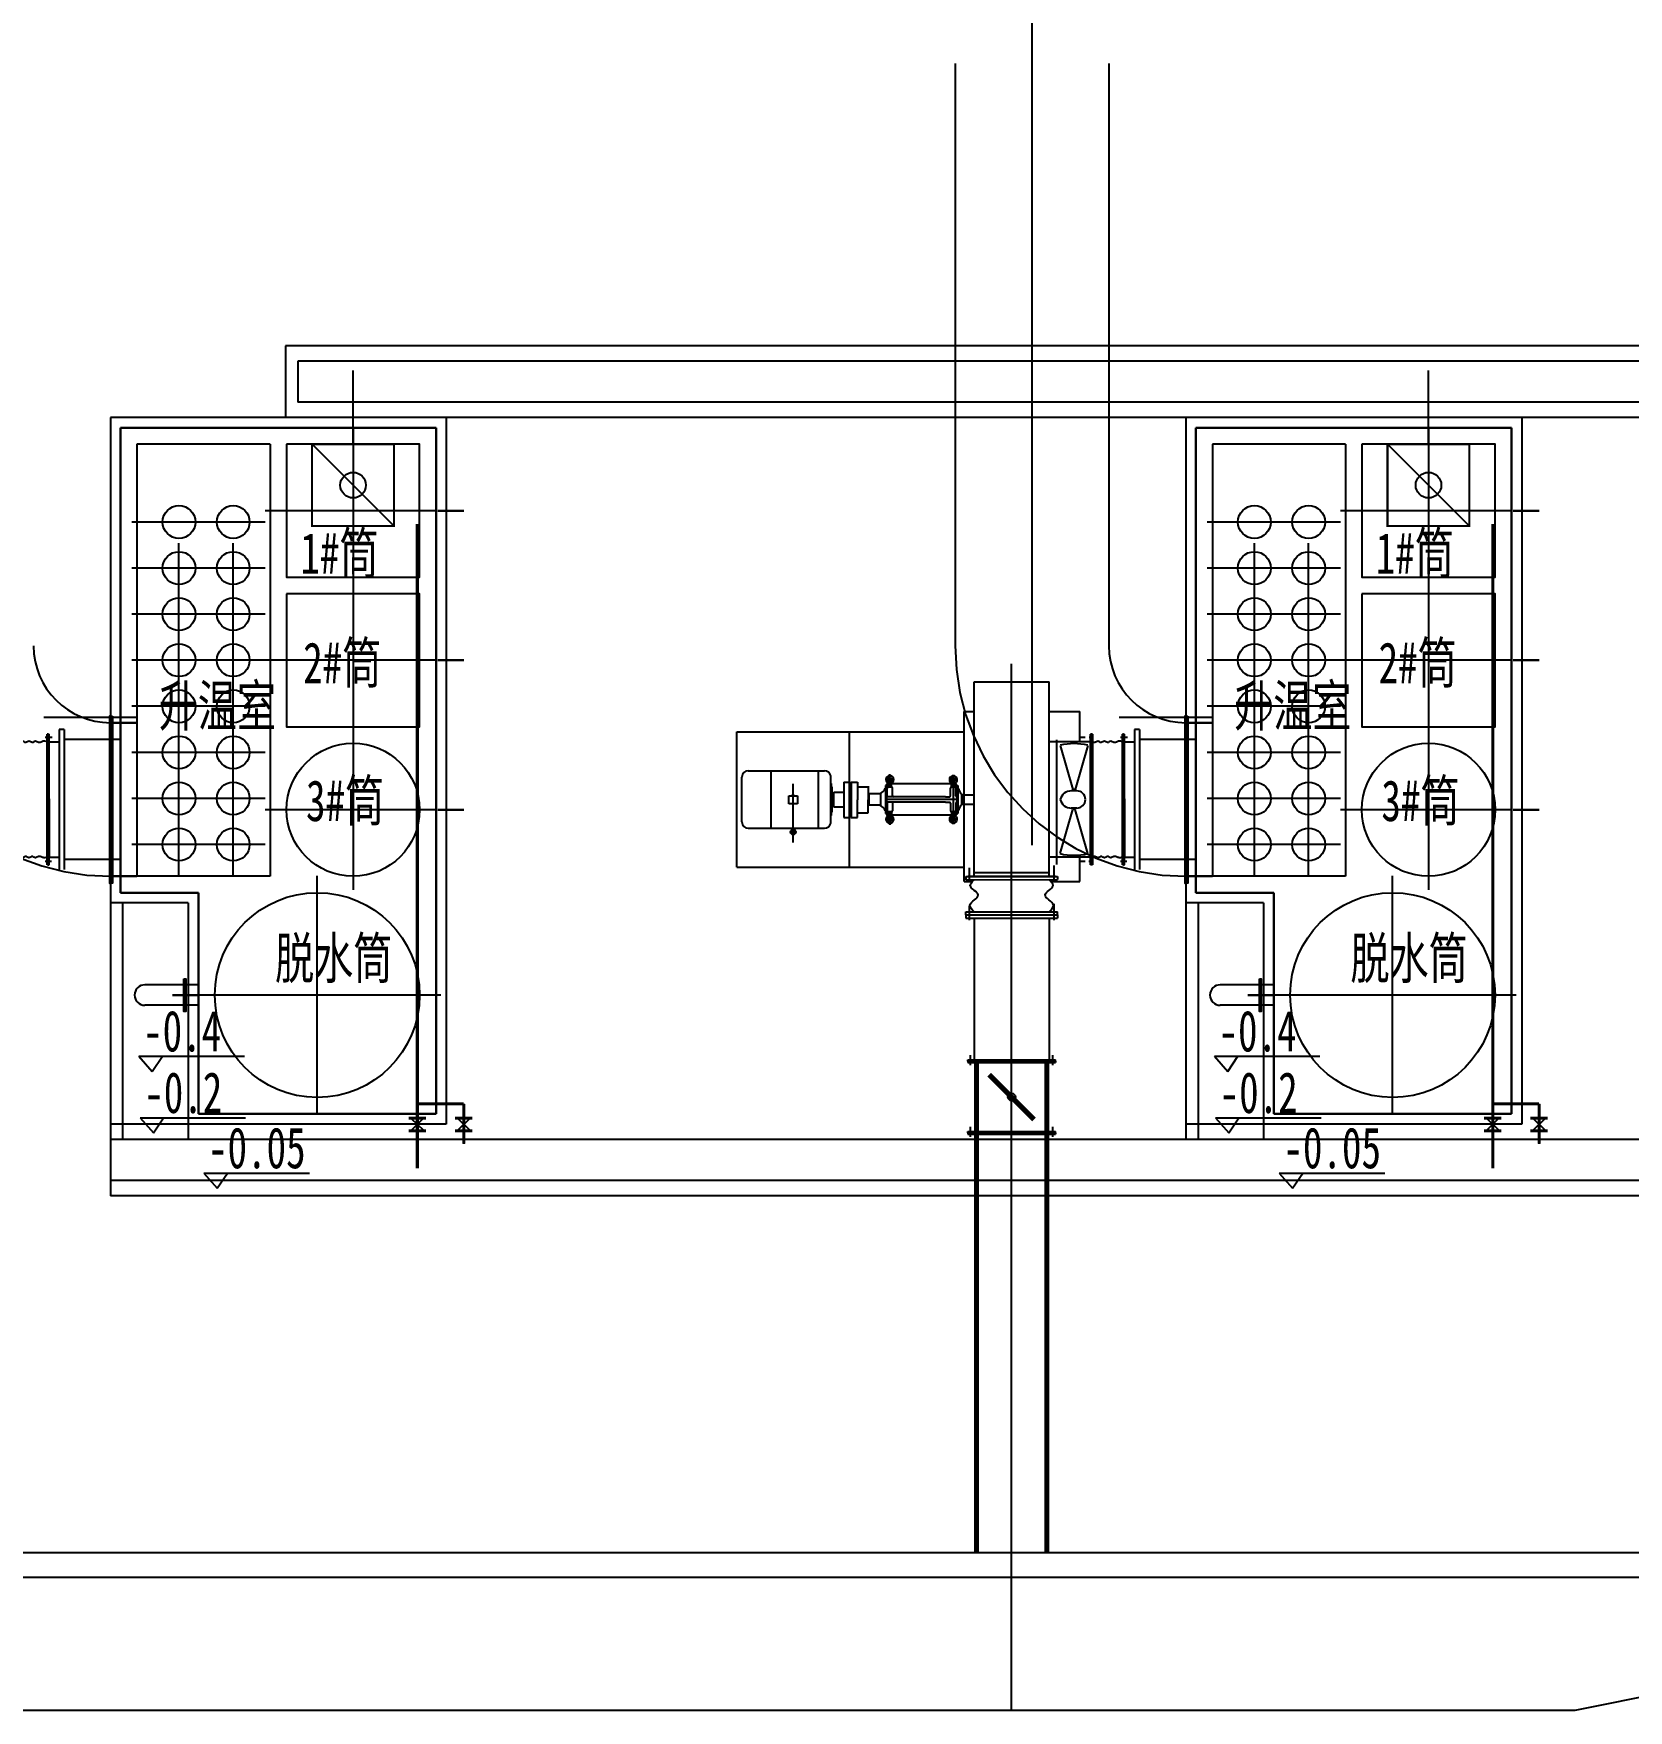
# Model space of a CAD drawing. Extents: x -170 to 1091, y -90 to 504.
# Drawn here: x 231.75 to 247.32, y 49.52 to 65.9 of the extents above; entities that cross this region are included whole.
import ezdxf

# ---------------------------------------------------------------- set-up
doc = ezdxf.new("R2010")
doc.units = 0
doc.header["$LTSCALE"] = 1000
for name, pattern in [('CENTER', [50.8, 31.75, -6.35, 6.35, -6.35]), ('CENTER2', [28.575, 19.05, -3.175, 3.175, -3.175]), ('PF_CENTER', [400, 250, -50, 50, -50])]:
    doc.linetypes.add(name, pattern=pattern)
doc.layers.get('0').update_dxf_attribs({"linetype": 'CONTINUOUS'})
for name, color, linetype in [('01', 7, 'CONTINUOUS'), ('03', 3, 'CENTER'), ('05', 4, 'PF_CENTER'), ('1A', 7, 'CONTINUOUS'), ('PR', 4, 'CONTINUOUS'), ('建筑各种基础线', 6, 'CONTINUOUS'), ('热媒站中心线', 3, 'CENTER'), ('设备', 4, 'CONTINUOUS')]:
    doc.layers.add(name, color=color, linetype=linetype)
doc.layers.add('EQPT', color=7, linetype='CONTINUOUS', lineweight=40)
doc.styles.get("Standard").update_dxf_attribs({"font": '', "width": 0.75})
doc.styles.get('STANDARD').set_extended_font_data('SimSun')

# ---------------------------------------------------------------- blocks, each defined once
blk = doc.blocks.new('A$C3CAE5930')
at = {"layer": '1A'}
for p, q in [((0, 865, 0), (99, 518, 0)), ((218, 865, 0), (119, 518, 0)), ((87, 507, 0), (130, 507, 0)), ((99, 518, 0), (119, 518, 0)), ((0, 14, 0), (99, 360, 0)), ((87, 372, 0), (130, 372, 0)), ((99, 360, 0), (119, 360, 0)), ((218, 14, 0), (119, 360, 0))]:
    blk.add_line(p, q, dxfattribs=at)
for centre, radius, start, end in [((109, 439, 0), 439, 75.6223, 104.3777), ((87, 439, 0), 67.5, 90, 180), ((87, 439, 0), 67.5, 180, 270), ((130, 417, 0), 90, 14.4775, 90), ((130, 462, 0), 90, 270, 345.5225), ((109, 439, 0), 439, 255.6223, 284.3777)]:
    blk.add_arc(centre, radius, start, end, dxfattribs=at)
blk = doc.blocks.new('A$C214432DA')
at = {"layer": '1A', "xscale": 2.100000000000363, "yscale": 2.100000000000363, "zscale": 2.100000000000363}
blk.add_blockref('A$C3CAE5930', (0, 0, 0), dxfattribs=at)

msp = doc.modelspace()

# ---------------------------------------------------------------- linework, layer by layer
at = {"color": 6, "lineweight": -2}
for p, q in [((234.21076, 62.85093, 0), (234.21076, 62.15093, 0)), ((234.33076, 62.70093, 0), (234.33076, 62.30093, 0)), ((232.50001, 57.41093, 0), (232.50001, 54.55093, 0)), ((232.62001, 57.41093, 0), (232.62001, 55.10093, 0)), ((243.00001, 57.41093, 0), (243.00001, 55.10093, 0)), ((243.12001, 57.41093, 0), (243.12001, 55.10093, 0))]:
    msp.add_line(p, q, dxfattribs=at)
at = {"color": 1, "lineweight": 30}
for p, q in [((232.60001, 62.05093, 0), (232.60001, 57.51093, 0)), ((235.68001, 62.05093, 0), (232.60001, 62.05093, 0)), ((235.68001, 62.05093, 0), (235.68001, 55.35093, 0)), ((243.10001, 62.05093, 0), (243.10001, 57.51093, 0)), ((246.18001, 62.05093, 0), (243.10001, 62.05093, 0)), ((246.18001, 62.05093, 0), (246.18001, 55.35093, 0)), ((233.36001, 57.51093, 0), (232.60001, 57.51093, 0)), ((233.36001, 57.51093, 0), (233.36001, 55.35093, 0)), ((243.86001, 57.51093, 0), (243.10001, 57.51093, 0)), ((243.86001, 57.51093, 0), (243.86001, 55.35093, 0)), ((235.68001, 55.35093, 0), (233.36001, 55.35093, 0)), ((246.18001, 55.35093, 0), (243.86001, 55.35093, 0))]:
    msp.add_line(p, q, dxfattribs=at)
at = {"color": 3, "lineweight": -2}
for p, q in [((234.47001, 61.89093, 0), (235.27001, 61.09093, 0)), ((244.97001, 61.89093, 0), (245.77001, 61.09093, 0)), ((233.36001, 56.61093, 0), (232.83641, 56.61093, 0)), ((243.86001, 56.61093, 0), (243.33641, 56.61093, 0)), ((233.36001, 56.41093, 0), (232.83641, 56.41093, 0)), ((243.86001, 56.41093, 0), (243.33641, 56.41093, 0)), ((235.86658, 55.31524, 0), (236.03259, 55.31524, 0)), ((235.86658, 55.30417, 0), (236.03259, 55.30417, 0)), ((235.89217, 55.30417, 0), (236.00962, 55.19218, 0)), ((236.00891, 55.30417, 0), (235.89382, 55.19218, 0)), ((246.36658, 55.31524, 0), (246.53259, 55.31524, 0)), ((246.36658, 55.30417, 0), (246.53259, 55.30417, 0)), ((246.39217, 55.30417, 0), (246.50962, 55.19218, 0)), ((246.50891, 55.30417, 0), (246.39382, 55.19218, 0)), ((235.86658, 55.19218, 0), (236.03259, 55.19218, 0)), ((235.86658, 55.18112, 0), (236.03259, 55.18112, 0)), ((246.36658, 55.19218, 0), (246.53259, 55.19218, 0)), ((246.36658, 55.18112, 0), (246.53259, 55.18112, 0))]:
    msp.add_line(p, q, dxfattribs=at)
at = {"color": 3, "lineweight": 30}
for p, q in [((235.95054, 61.24093, 0), (235.69751, 61.24093, 0)), ((246.45054, 61.24093, 0), (246.19751, 61.24093, 0)), ((235.95054, 59.78093, 0), (235.69751, 59.78093, 0)), ((246.45054, 59.78093, 0), (246.19751, 59.78093, 0)), ((235.95054, 58.32093, 0), (235.69751, 58.32093, 0)), ((246.45054, 58.32093, 0), (246.19751, 58.32093, 0)), ((233.10697, 56.51093, 0), (233.36001, 56.51093, 0)), ((233.10697, 56.51093, 0), (233.36001, 56.51093, 0)), ((243.60697, 56.51093, 0), (243.86001, 56.51093, 0)), ((243.60697, 56.51093, 0), (243.86001, 56.51093, 0)), ((235.95054, 55.05948, 0), (235.95054, 55.44791, 0)), ((246.45054, 55.05948, 0), (246.45054, 55.44791, 0))]:
    msp.add_line(p, q, dxfattribs=at)
at = {"color": 2, "lineweight": 30}
for p, q in [((232.5, 59.17093, 0), (232.76001, 59.17093, 0)), ((243, 59.17093, 0), (243.26001, 59.17093, 0)), ((232.5, 57.67093, 0), (232.76001, 57.67093, 0)), ((243, 57.67093, 0), (243.26001, 57.67093, 0))]:
    msp.add_line(p, q, dxfattribs=at)
at = {"color": 0, "lineweight": -3}
for p, q in [((232.7792, 55.91387, 0), (233.80971, 55.91387, 0)), ((232.7792, 55.91387, 0), (232.9097, 55.76546, 0)), ((232.9097, 55.76546, 0), (233.0087, 55.91387, 0)), ((243.2792, 55.91387, 0), (244.30971, 55.91387, 0)), ((243.2792, 55.91387, 0), (243.4097, 55.76546, 0)), ((243.4097, 55.76546, 0), (243.5087, 55.91387, 0)), ((232.79016, 55.3126, 0), (233.82068, 55.3126, 0)), ((232.79016, 55.3126, 0), (232.92067, 55.1642, 0)), ((232.92067, 55.1642, 0), (233.01967, 55.3126, 0)), ((243.29016, 55.3126, 0), (244.32068, 55.3126, 0)), ((243.29016, 55.3126, 0), (243.42067, 55.1642, 0)), ((243.42067, 55.1642, 0), (243.51967, 55.3126, 0)), ((233.41305, 54.77296, 0), (233.54356, 54.62456, 0)), ((233.41305, 54.77296, 0), (234.44357, 54.77296, 0)), ((233.54356, 54.62456, 0), (233.64256, 54.77296, 0)), ((243.91305, 54.77296, 0), (244.04356, 54.62456, 0)), ((243.91305, 54.77296, 0), (244.94357, 54.77296, 0)), ((244.04356, 54.62456, 0), (244.14256, 54.77296, 0))]:
    msp.add_line(p, q, dxfattribs=at)
at = {"color": 2, "lineweight": -2}
for p, q in [((235.41283, 55.31524, 0), (235.57885, 55.31524, 0)), ((235.41283, 55.30417, 0), (235.57885, 55.30417, 0)), ((235.43843, 55.30417, 0), (235.55588, 55.19218, 0)), ((235.55516, 55.30417, 0), (235.44008, 55.19218, 0)), ((245.91283, 55.31524, 0), (246.07885, 55.31524, 0)), ((245.91283, 55.30417, 0), (246.07885, 55.30417, 0)), ((245.93843, 55.30417, 0), (246.05588, 55.19218, 0)), ((246.05516, 55.30417, 0), (245.94008, 55.19218, 0)), ((235.41283, 55.19218, 0), (235.57885, 55.19218, 0)), ((235.41283, 55.18112, 0), (235.57885, 55.18112, 0)), ((245.91283, 55.19218, 0), (246.07885, 55.19218, 0)), ((245.91283, 55.18112, 0), (246.07885, 55.18112, 0))]:
    msp.add_line(p, q, dxfattribs=at)
at = {"color": 6, "lineweight": -2, "const_width": 0.02, "elevation": 0}
for points in [[(234.47001, 61.89093), (235.27001, 61.89093), (235.27001, 61.09093), (234.47001, 61.09093), (234.47001, 61.89093)], [(244.97001, 61.89093), (245.77001, 61.89093), (245.77001, 61.09093), (244.97001, 61.09093), (244.97001, 61.89093)]]:
    msp.add_lwpolyline(points, dxfattribs=at)
at = {"color": 2, "lineweight": -2, "const_width": 0.03, "elevation": 0}
for points in [[(235.49739, 54.81862), (235.49739, 61.11056)], [(245.99739, 54.81862), (245.99739, 61.11056)]]:
    msp.add_lwpolyline(points, dxfattribs=at)
at = {"color": 2, "lineweight": 30, "elevation": 0}
for points in [[(232.5069, 59.23488), (232.5069, 57.6024), (232.49429, 57.6024), (232.49429, 59.23488)], [(243.0069, 59.23488), (243.0069, 57.6024), (242.99429, 57.6024), (242.99429, 59.23488)]]:
    msp.add_lwpolyline(points, close=True, dxfattribs=at)
at = {"color": 0, "elevation": 0}
for points in [[(232.51951, 59.23488), (232.51951, 57.6024), (232.5069, 57.6024), (232.5069, 59.23488)], [(243.01951, 59.23488), (243.01951, 57.6024), (243.0069, 57.6024), (243.0069, 59.23488)]]:
    msp.add_lwpolyline(points, close=True, dxfattribs=at)
at = {"color": 3, "lineweight": -2, "elevation": 0}
for points in [[(233.21853, 56.66976), (233.22788, 56.66976), (233.22788, 56.34906), (233.21853, 56.34906)], [(233.22788, 56.66976), (233.23722, 56.66976), (233.23722, 56.34906), (233.22788, 56.34906)], [(243.71853, 56.66976), (243.72788, 56.66976), (243.72788, 56.34906), (243.71853, 56.34906)], [(243.72788, 56.66976), (243.73722, 56.66976), (243.73722, 56.34906), (243.72788, 56.34906)]]:
    msp.add_lwpolyline(points, close=True, dxfattribs=at)
at = {"color": 3, "lineweight": -2, "const_width": 0.03, "elevation": 0}
for points in [[(235.95054, 55.44791), (235.49739, 55.44791)], [(235.95054, 55.44791), (235.95054, 55.05948)], [(246.45054, 55.44791), (245.99739, 55.44791)], [(246.45054, 55.44791), (246.45054, 55.05948)]]:
    msp.add_lwpolyline(points, dxfattribs=at)
at = {"color": 3, "lineweight": -2}
for centre in [(234.87001, 61.49093, 0), (245.37001, 61.49093, 0)]:
    msp.add_circle(centre, 0.125, dxfattribs=at)
for centre in [(232.83641, 56.51093, 0), (243.33641, 56.51093, 0)]:
    msp.add_arc(centre, 0.1, 90, 270, dxfattribs=at)
at = {"layer": '01'}
for p, q in [((240.85242, 57.66793, 0), (241.74759, 57.66847, 0)), ((240.85242, 57.66793, 0), (240.85242, 57.63757, 0)), ((241.74759, 57.66847, 0), (241.74759, 57.63811, 0)), ((240.85242, 57.63757, 0), (241.74759, 57.63811, 0)), ((240.85242, 57.32329, 0), (241.74759, 57.32383, 0)), ((240.85242, 57.29293, 0), (240.85242, 57.32329, 0)), ((241.74759, 57.29347, 0), (241.74759, 57.32383, 0)), ((240.85242, 57.29293, 0), (241.74759, 57.29347, 0)), ((240.85242, 57.29293, 0), (240.85242, 57.26257, 0)), ((240.85242, 57.26257, 0), (241.74759, 57.26311, 0)), ((240.93438, 57.26257, 0), (240.93438, 55.87863, 0)), ((241.66563, 57.26311, 0), (241.66563, 55.87863, 0)), ((241.74759, 57.29347, 0), (241.74759, 57.26311, 0)), ((240.8723, 55.87863, 0), (241.72771, 55.87863, 0)), ((240.8723, 55.86504, 0), (240.8723, 55.87863, 0)), ((240.8723, 55.86504, 0), (240.8723, 55.87863, 0)), ((240.8723, 55.86504, 0), (241.72771, 55.86504, 0)), ((240.8723, 55.86504, 0), (240.8723, 55.85145, 0)), ((240.8723, 55.86504, 0), (240.8723, 55.85145, 0)), ((240.8723, 55.85145, 0), (241.72771, 55.85145, 0)), ((240.9203, 55.87863, 0), (241.72771, 55.87863, 0)), ((240.9203, 55.86504, 0), (241.72771, 55.86504, 0)), ((240.9203, 55.85145, 0), (241.72771, 55.85145, 0)), ((241.72771, 55.86504, 0), (241.72771, 55.87863, 0)), ((241.72771, 55.86504, 0), (241.72771, 55.87863, 0)), ((241.72771, 55.86504, 0), (241.72771, 55.85145, 0)), ((241.72771, 55.86504, 0), (241.72771, 55.85145, 0)), ((240.89685, 55.12592, 0), (240.89685, 55.22444, 0)), ((241.70316, 55.12592, 0), (241.70316, 55.22444, 0)), ((240.8723, 55.17863, 0), (241.72771, 55.17863, 0)), ((240.8723, 55.16504, 0), (240.8723, 55.17863, 0)), ((240.8723, 55.16504, 0), (240.8723, 55.17863, 0)), ((240.8723, 55.16504, 0), (241.72771, 55.16504, 0)), ((240.8723, 55.16504, 0), (240.8723, 55.15145, 0)), ((240.8723, 55.16504, 0), (240.8723, 55.15145, 0)), ((240.8723, 55.15145, 0), (241.72771, 55.15145, 0)), ((240.9203, 55.17863, 0), (241.72771, 55.17863, 0)), ((240.9203, 55.16504, 0), (241.72771, 55.16504, 0)), ((240.9203, 55.15145, 0), (241.72771, 55.15145, 0)), ((241.72771, 55.16504, 0), (241.72771, 55.17863, 0)), ((241.72771, 55.16504, 0), (241.72771, 55.17863, 0)), ((241.72771, 55.16504, 0), (241.72771, 55.15145, 0)), ((241.72771, 55.16504, 0), (241.72771, 55.15145, 0))]:
    msp.add_line(p, q, dxfattribs=at)
at = {"layer": '01', "ltscale": 8}
for p, q in [((273.8, 51.06385, 0), (224.7404, 51.06385)), ((273.56, 50.82385, 0), (224.93644, 50.82385))]:
    msp.add_line(p, q, dxfattribs=at)
at = {"layer": '01', "const_width": 0.05, "elevation": 0}
for points in [[(240.95601, 55.85145), (240.95601, 55.17863)], [(241.64401, 55.85145), (241.64401, 55.17863)], [(241.51921, 55.29584), (241.0808, 55.73424)]]:
    msp.add_lwpolyline(points, dxfattribs=at)
at = {"layer": '01'}
msp.add_circle((241.30001, 55.51504, 0), 0.0363, dxfattribs=at)
for points, knots in [([(240.93438, 57.32329, 0), (240.91184, 57.34541, 0), (240.85206, 57.40411, 0), (241.04761, 57.487, 0), (240.85843, 57.56404, 0), (240.91387, 57.61771, 0), (240.93438, 57.63757, 0)], [0, 0, 0, 0, 0.077547169, 0.205726489, 0.325007281, 0.395055418, 0.395055418, 0.395055418, 0.395055418]), ([(241.66563, 57.32383, 0), (241.68817, 57.34595, 0), (241.74795, 57.40465, 0), (241.5524, 57.48754, 0), (241.74158, 57.56458, 0), (241.68614, 57.61825, 0), (241.66563, 57.63811, 0)], [0, 0, 0, 0, 0.077547169, 0.205726489, 0.325007281, 0.395055417, 0.395055417, 0.395055417, 0.395055417])]:
    msp.add_open_spline(points, degree=3, knots=knots, dxfattribs=at)
for p in [(240.89511, 55.87863, 0), (240.89511, 55.87863, 0), (241.7049, 55.87863, 0), (241.7049, 55.87863, 0), (240.89511, 55.17863, 0), (240.89511, 55.17863, 0), (241.7049, 55.17863, 0), (241.7049, 55.17863, 0)]:
    msp.add_point(p, dxfattribs=at)
at = {"layer": '03'}
for p, q in [((240.88787, 57.61783, 0), (240.88787, 57.75509, 0)), ((241.7148, 57.61836, 0), (241.7148, 57.77783, 0)), ((240.88787, 57.24283, 0), (240.88787, 57.38009, 0)), ((241.7148, 57.24336, 0), (241.7148, 57.40283, 0))]:
    msp.add_line(p, q, dxfattribs=at)
at = {"layer": '05', "ltscale": 8}
for p, q in [((241.5, 57.97535, 0), (241.5, 71.36354, 0)), ((248.8, 49.92385, 0), (246.8, 49.52385, 0)), ((246.8, 49.52385, 0), (199.4, 49.52385))]:
    msp.add_line(p, q, dxfattribs=at)
at = {"layer": 'EQPT', "linetype": 'CENTER2', "lineweight": -2, "ltscale": 5}
for p, q in [((240.75, 65.60982, 0), (240.75, 59.92093, 0)), ((242.25, 65.60982, 0), (242.25, 59.92093, 0)), ((240.75, 61.9181, 0), (240.75, 59.92093, 0)), ((242.25, 61.9181, 0), (242.25, 59.92093, 0))]:
    msp.add_line(p, q, dxfattribs=at)
for centre, radius in [((232.5, 59.92093, 0), 2.25), ((232.5, 59.92093, 0), 0.75), ((243, 59.92093, 0), 2.25), ((243, 59.92093, 0), 0.75)]:
    msp.add_arc(centre, radius, 180, 270, dxfattribs=at)
at = {"layer": 'PR'}
msp.add_line((241.64401, 51.06385, 0), (240.95601, 51.06385, 0), dxfattribs=at)
at = {"layer": '建筑各种基础线', "ltscale": 250}
for p, q in [((275.63912, 62.85093, 0), (234.21076, 62.85093, 0)), ((277.35, 62.85093, 0), (236.21076, 62.85093, 0)), ((275.48912, 62.70093, 0), (234.33076, 62.70093, 0)), ((277.35, 62.70093, 0), (236.33076, 62.70093, 0)), ((275.08912, 62.30093, 0), (234.33076, 62.30093, 0)), ((277.93001, 62.30093, 0), (236.33076, 62.30093, 0)), ((235.78001, 62.15093, 0), (232.50001, 62.15093, 0)), ((232.50001, 62.15093, 0), (232.50001, 57.41093, 0)), ((274.93912, 62.15093, 0), (233.36988, 62.15093, 0)), ((235.78001, 62.15093, 0), (235.78001, 55.25093, 0)), ((277.78001, 62.15093, 0), (236.21076, 62.15093, 0)), ((246.28001, 62.15093, 0), (243.00001, 62.15093, 0)), ((243.00001, 62.15093, 0), (243.00001, 57.41093, 0)), ((246.28001, 62.15093, 0), (246.28001, 55.25093, 0)), ((233.26001, 57.41093, 0), (232.50001, 57.41093, 0)), ((233.26001, 57.41093, 0), (233.26001, 55.10093, 0)), ((243.76001, 57.41093, 0), (243.00001, 57.41093, 0)), ((243.76001, 57.41093, 0), (243.76001, 55.10093, 0)), ((235.78001, 55.25093, 0), (232.50001, 55.25093, 0)), ((246.28001, 55.25093, 0), (243.00001, 55.25093, 0)), ((277.93001, 55.10093, 0), (232.50001, 55.10093, 0)), ((277.93001, 54.70093, 0), (232.50001, 54.70093, 0)), ((277.78001, 54.55093, 0), (232.50001, 54.55093, 0))]:
    msp.add_line(p, q, dxfattribs=at)
at = {"layer": '建筑各种基础线'}
for p, q in [((240.83601, 59.28093, 0), (240.93438, 59.28093, 0)), ((240.83601, 57.62093, 0), (240.83601, 59.28093, 0)), ((241.66563, 59.28093, 0), (241.96601, 59.28093, 0)), ((241.96601, 58.98343, 0), (241.96601, 59.28093, 0)), ((238.61601, 59.08093, 0), (240.83601, 59.08093, 0)), ((238.61601, 57.76093, 0), (238.61601, 59.08093, 0)), ((239.71601, 57.76093, 0), (239.71601, 59.08093, 0)), ((241.96601, 57.62093, 0), (241.96601, 57.85843, 0)), ((238.61601, 57.76093, 0), (240.83601, 57.76093, 0)), ((240.83601, 57.62093, 0), (240.91767, 57.62093, 0)), ((241.68284, 57.62093, 0), (241.96601, 57.62093, 0))]:
    msp.add_line(p, q, dxfattribs=at)
at = {"layer": '热媒站中心线', "ltscale": 20}
for p, q in [((234.87001, 61.89093, 0), (234.87001, 62.611, 0)), ((245.37001, 61.89093, 0), (245.37001, 62.611, 0)), ((234.87001, 62.05093, 0), (234.87001, 57.53934, 0)), ((245.37001, 62.05093, 0), (245.37001, 57.53934, 0)), ((234.01001, 61.13093, 0), (232.71001, 61.13093, 0)), ((235.68001, 61.24093, 0), (234.01053, 61.24093, 0)), ((244.51001, 61.13093, 0), (243.21001, 61.13093, 0)), ((246.18001, 61.24093, 0), (244.51053, 61.24093, 0)), ((233.17001, 57.67093, 0), (233.17001, 60.9233, 0)), ((233.70001, 57.67093, 0), (233.70001, 60.9233, 0)), ((243.67001, 57.67093, 0), (243.67001, 60.9233, 0)), ((244.20001, 57.67093, 0), (244.20001, 60.9233, 0)), ((234.01001, 60.68093, 0), (232.71001, 60.68093, 0)), ((244.51001, 60.68093, 0), (243.21001, 60.68093, 0)), ((234.01001, 60.23093, 0), (232.71001, 60.23093, 0)), ((244.51001, 60.23093, 0), (243.21001, 60.23093, 0)), ((234.01001, 59.78093, 0), (232.71001, 59.78093, 0)), ((235.68001, 59.78093, 0), (234.01053, 59.78093, 0)), ((244.51001, 59.78093, 0), (243.21001, 59.78093, 0)), ((246.18001, 59.78093, 0), (244.51053, 59.78093, 0)), ((234.01001, 59.33093, 0), (232.71001, 59.33093, 0)), ((234.01001, 59.33093, 0), (232.71001, 59.33093, 0)), ((244.51001, 59.33093, 0), (243.21001, 59.33093, 0)), ((244.51001, 59.33093, 0), (243.21001, 59.33093, 0)), ((232.76001, 59.22093, 0), (231.85001, 59.22093, 0)), ((232.76001, 59.22093, 0), (231.85001, 59.22093, 0)), ((243.26001, 59.22093, 0), (242.35001, 59.22093, 0)), ((243.26001, 59.22093, 0), (242.35001, 59.22093, 0)), ((234.01001, 58.88093, 0), (232.71001, 58.88093, 0)), ((244.51001, 58.88093, 0), (243.21001, 58.88093, 0)), ((240.11014, 58.55545, 0), (240.11014, 58.66916, 0)), ((240.73014, 58.66203, 0), (240.73014, 58.18262, 0)), ((239.16702, 57.99998, 0), (239.16702, 58.57258, 0)), ((240.15456, 58.61482, 0), (240.06571, 58.61482, 0)), ((240.77456, 58.61482, 0), (240.68571, 58.61482, 0)), ((234.01001, 58.43093, 0), (232.71001, 58.43093, 0)), ((235.68001, 58.32093, 0), (234.01053, 58.32093, 0)), ((244.51001, 58.43093, 0), (243.21001, 58.43093, 0)), ((246.18001, 58.32093, 0), (244.51053, 58.32093, 0)), ((240.15456, 58.22705, 0), (240.06571, 58.22705, 0)), ((240.11014, 58.28642, 0), (240.11014, 58.1727, 0)), ((240.77456, 58.22705, 0), (240.68571, 58.22705, 0)), ((234.01001, 57.98093, 0), (232.71001, 57.98093, 0)), ((244.51001, 57.98093, 0), (243.21001, 57.98093, 0)), ((234.52001, 55.35093, 0), (234.52001, 57.67631, 0)), ((245.02001, 55.35093, 0), (245.02001, 57.67631, 0)), ((235.72724, 56.51093, 0), (233.36001, 56.51093, 0)), ((246.22724, 56.51093, 0), (243.86001, 56.51093, 0)), ((240.89685, 55.82592, 0), (240.89685, 55.92444, 0)), ((241.70316, 55.82592, 0), (241.70316, 55.92444, 0)), ((240.89685, 55.12592, 0), (240.89685, 55.22444, 0)), ((241.70316, 55.12592, 0), (241.70316, 55.22444, 0))]:
    msp.add_line(p, q, dxfattribs=at)
at = {"layer": '热媒站中心线', "ltscale": 5}
msp.add_line((241.30001, 49.52385, 0), (241.30001, 59.74593, 0), dxfattribs=at)
at = {"layer": '设备'}
for p, q in [((232.76001, 61.89093, 0), (232.76001, 57.67093, 0)), ((234.06001, 61.89093, 0), (232.76001, 61.89093, 0)), ((234.06001, 61.89093, 0), (234.06001, 57.67093, 0)), ((243.26001, 61.89093, 0), (243.26001, 57.67093, 0)), ((244.56001, 61.89093, 0), (243.26001, 61.89093, 0)), ((244.56001, 61.89093, 0), (244.56001, 57.67093, 0)), ((240.93438, 57.66793, 0), (240.93438, 59.57093, 0)), ((240.93438, 59.57093, 0), (241.66563, 59.57093, 0)), ((241.66563, 57.66793, 0), (241.66563, 59.57093, 0)), ((231.9224, 59.02718, 0), (231.86341, 59.02718, 0)), ((231.9314, 59.02718, 0), (231.87241, 59.02718, 0)), ((231.9314, 59.02692, 0), (231.87241, 59.02692, 0)), ((231.8837, 57.78343, 0), (231.8837, 59.05843, 0)), ((231.8927, 59.05843, 0), (231.8837, 59.05843, 0)), ((231.8837, 57.7855, 0), (231.8837, 59.04602, 0)), ((231.8927, 57.78343, 0), (231.8927, 59.05843, 0)), ((231.8927, 59.05843, 0), (231.8927, 58.41602, 0)), ((231.8927, 57.78317, 0), (231.8927, 59.05817, 0)), ((231.8927, 59.05817, 0), (231.8927, 58.41576, 0)), ((231.8927, 59.05817, 0), (231.8927, 58.42093, 0)), ((231.8927, 59.05817, 0), (231.9017, 59.05817, 0)), ((231.8927, 57.7855, 0), (231.8927, 59.04602, 0)), ((231.8927, 57.78523, 0), (231.8927, 59.04576, 0)), ((231.9017, 57.78317, 0), (231.9017, 59.05817, 0)), ((231.9017, 57.79041, 0), (231.9017, 59.05093, 0)), ((231.9017, 58.98526, 0), (232.00001, 58.98526, 0)), ((232.00001, 59.10593, 0), (232.00001, 57.73593, 0)), ((232.05001, 59.10593, 0), (232.00001, 59.10593, 0)), ((232.05001, 59.10593, 0), (232.05001, 57.73593, 0)), ((232.60001, 59.00593, 0), (232.05001, 59.00593, 0)), ((232.60001, 59.00593, 0), (232.05001, 59.00593, 0)), ((242.0712, 58.98343, 0), (241.66563, 58.98343, 0)), ((241.74248, 57.7855, 0), (241.74248, 59.00241, 0)), ((242.0178, 59.02713, 0), (241.97631, 59.02713, 0)), ((242.09937, 59.02718, 0), (242.05788, 59.02718, 0)), ((242.0712, 57.78343, 0), (242.0712, 59.05843, 0)), ((242.0802, 59.05843, 0), (242.0712, 59.05843, 0)), ((242.0712, 57.7855, 0), (242.0712, 59.04602, 0)), ((242.0802, 59.05843, 0), (242.0802, 57.78343, 0)), ((242.0802, 57.78338, 0), (242.0802, 59.05838, 0)), ((242.0892, 59.05838, 0), (242.0802, 59.05838, 0)), ((242.0802, 57.78545, 0), (242.0802, 59.04597, 0)), ((242.0892, 59.05838, 0), (242.0892, 57.78338, 0)), ((242.4224, 59.02718, 0), (242.36341, 59.02718, 0)), ((242.4314, 59.02718, 0), (242.37241, 59.02718, 0)), ((242.4314, 59.02692, 0), (242.37241, 59.02692, 0)), ((242.3837, 57.78343, 0), (242.3837, 59.05843, 0)), ((242.3927, 59.05843, 0), (242.3837, 59.05843, 0)), ((242.3837, 57.7855, 0), (242.3837, 59.04602, 0)), ((242.3927, 57.78343, 0), (242.3927, 59.05843, 0)), ((242.3927, 59.05843, 0), (242.3927, 58.41602, 0)), ((242.3927, 57.78317, 0), (242.3927, 59.05817, 0)), ((242.3927, 59.05817, 0), (242.3927, 58.41576, 0)), ((242.3927, 59.05817, 0), (242.3927, 58.42093, 0)), ((242.3927, 59.05817, 0), (242.4017, 59.05817, 0)), ((242.3927, 57.7855, 0), (242.3927, 59.04602, 0)), ((242.3927, 57.78523, 0), (242.3927, 59.04576, 0)), ((242.4017, 57.78317, 0), (242.4017, 59.05817, 0)), ((242.4017, 57.79041, 0), (242.4017, 59.05093, 0)), ((242.4017, 58.98526, 0), (242.50001, 58.98526, 0)), ((242.50001, 59.10593, 0), (242.50001, 57.73593, 0)), ((242.55001, 59.10593, 0), (242.50001, 59.10593, 0)), ((242.55001, 59.10593, 0), (242.55001, 57.73593, 0)), ((243.10001, 59.00593, 0), (242.55001, 59.00593, 0)), ((243.10001, 59.00593, 0), (242.55001, 59.00593, 0)), ((238.66639, 58.20218, 0), (238.66639, 58.63968, 0)), ((238.72889, 58.70218, 0), (239.47264, 58.70218, 0)), ((238.95246, 58.13968, 0), (238.95246, 58.70218, 0)), ((239.41264, 58.13968, 0), (239.41264, 58.70218, 0)), ((239.53514, 58.20218, 0), (239.53514, 58.63968, 0)), ((239.17077, 58.472, 0), (239.16327, 58.472, 0)), ((239.16327, 58.45759, 0), (239.16327, 58.472, 0)), ((239.17077, 58.45759, 0), (239.17077, 58.472, 0)), ((239.53514, 58.57718, 0), (239.54139, 58.57718, 0)), ((239.54139, 58.26468, 0), (239.54139, 58.57718, 0)), ((239.54139, 58.54593, 0), (239.54764, 58.54593, 0)), ((239.54764, 58.29593, 0), (239.54764, 58.54593, 0)), ((239.54764, 58.32718, 0), (239.54764, 58.51468, 0)), ((239.54764, 58.32906, 0), (239.54764, 58.51281, 0)), ((239.54764, 58.42093, 0), (239.54764, 58.49968, 0)), ((239.56536, 58.49286, 0), (239.66063, 58.49286, 0)), ((239.56536, 58.34911, 0), (239.56536, 58.49286, 0)), ((239.66063, 58.58923, 0), (239.66063, 58.24588, 0)), ((239.66063, 58.58923, 0), (239.7264, 58.58923, 0)), ((239.7264, 58.24588, 0), (239.7264, 58.58923, 0)), ((239.73265, 58.58922, 0), (239.79634, 58.58922, 0)), ((239.73265, 58.58922, 0), (239.73265, 58.24574, 0)), ((239.79634, 58.58922, 0), (239.79634, 58.41748, 0)), ((239.79634, 58.54485, 0), (239.89813, 58.54485, 0)), ((239.89813, 58.55176, 0), (239.89813, 58.42439, 0)), ((239.89813, 58.54485, 0), (239.89813, 58.41748, 0)), ((239.91011, 58.36435, 0), (239.91011, 58.47751, 0)), ((240.01811, 58.47751, 0), (239.91011, 58.47751, 0)), ((240.01811, 58.47961, 0), (240.01811, 58.36226, 0)), ((240.06994, 58.55876, 0), (240.06994, 58.28311, 0)), ((240.0784, 58.55875, 0), (240.06994, 58.55875, 0)), ((240.0784, 58.55875, 0), (240.0784, 58.27888, 0)), ((240.08369, 58.57674, 0), (240.13658, 58.57674, 0)), ((240.08369, 58.57674, 0), (240.08369, 58.57382, 0)), ((240.08369, 58.45584, 0), (240.08369, 58.53231, 0)), ((240.13209, 58.57356, 0), (240.0873, 58.57356, 0)), ((240.08898, 58.57674, 0), (240.08898, 58.57891, 0)), ((240.09057, 58.54289, 0), (240.09057, 58.54606, 0)), ((240.09057, 58.54606, 0), (240.12971, 58.54606, 0)), ((240.12971, 58.54289, 0), (240.09057, 58.54289, 0)), ((240.09184, 58.54606, 0), (240.09184, 58.56299, 0)), ((240.09184, 58.56299, 0), (240.12844, 58.56299, 0)), ((240.09956, 58.59271, 0), (240.11014, 58.59366, 0)), ((240.12072, 58.59271, 0), (240.09956, 58.59271, 0)), ((240.09956, 58.56933, 0), (240.09956, 58.56299, 0)), ((240.09956, 58.56933, 0), (240.12072, 58.56933, 0)), ((240.10104, 58.54606, 0), (240.10104, 58.56299, 0)), ((240.11014, 58.59366, 0), (240.12072, 58.59271, 0)), ((240.11923, 58.54606, 0), (240.11923, 58.56299, 0)), ((240.12072, 58.56933, 0), (240.12072, 58.56299, 0)), ((240.12844, 58.54606, 0), (240.12844, 58.56299, 0)), ((240.12971, 58.54289, 0), (240.12971, 58.54606, 0)), ((240.13129, 58.57674, 0), (240.13129, 58.57891, 0)), ((240.13658, 58.57567, 0), (240.13658, 58.57674, 0)), ((240.13658, 58.45584, 0), (240.13658, 58.53231, 0)), ((240.70158, 58.57356, 0), (240.13738, 58.57356, 0)), ((240.70369, 58.57674, 0), (240.75658, 58.57674, 0)), ((240.70369, 58.57674, 0), (240.70369, 58.57568, 0)), ((240.70369, 58.45584, 0), (240.70369, 58.53231, 0)), ((240.75209, 58.57356, 0), (240.7073, 58.57356, 0)), ((240.70898, 58.57674, 0), (240.70898, 58.57891, 0)), ((240.71057, 58.54289, 0), (240.71057, 58.54606, 0)), ((240.71057, 58.54606, 0), (240.74971, 58.54606, 0)), ((240.74971, 58.54289, 0), (240.71057, 58.54289, 0)), ((240.71184, 58.54606, 0), (240.71184, 58.56299, 0)), ((240.71184, 58.56299, 0), (240.74844, 58.56299, 0)), ((240.71956, 58.59271, 0), (240.73014, 58.59366, 0)), ((240.74071, 58.59271, 0), (240.71956, 58.59271, 0)), ((240.71956, 58.56933, 0), (240.71956, 58.56299, 0)), ((240.71956, 58.56933, 0), (240.74071, 58.56933, 0)), ((240.72104, 58.54606, 0), (240.72104, 58.56299, 0)), ((240.73014, 58.59366, 0), (240.74071, 58.59271, 0)), ((240.73923, 58.54606, 0), (240.73923, 58.56299, 0)), ((240.74071, 58.56933, 0), (240.74071, 58.56299, 0)), ((240.74844, 58.54606, 0), (240.74844, 58.56299, 0)), ((240.74971, 58.54289, 0), (240.74971, 58.54606, 0)), ((240.75129, 58.57674, 0), (240.75129, 58.57891, 0)), ((240.75658, 58.57567, 0), (240.75658, 58.57674, 0)), ((240.75658, 58.57674, 0), (240.75658, 58.57567, 0)), ((240.75658, 58.45584, 0), (240.75658, 58.53231, 0)), ((240.76503, 58.56299, 0), (240.76503, 58.27888, 0)), ((240.76504, 58.55875, 0), (240.77351, 58.55875, 0)), ((240.77351, 58.55876, 0), (240.77351, 58.28311, 0)), ((231.8837, 58.42093, 0), (231.8837, 57.84593, 0)), ((231.8837, 57.78343, 0), (231.8837, 58.41602, 0)), ((231.8927, 58.42093, 0), (231.8927, 57.84593, 0)), ((231.8927, 57.78834, 0), (231.8927, 58.42093, 0)), ((231.8927, 58.42067, 0), (231.8927, 57.84567, 0)), ((231.8927, 57.78343, 0), (231.8927, 58.41602, 0)), ((231.8927, 57.78343, 0), (231.8927, 58.41602, 0)), ((231.8927, 57.78317, 0), (231.8927, 58.41576, 0)), ((231.8927, 57.78317, 0), (231.8927, 58.41576, 0)), ((231.9017, 58.42584, 0), (231.9017, 57.85334, 0)), ((239.12415, 58.45759, 0), (239.20825, 58.45759, 0)), ((239.12415, 58.3782, 0), (239.12415, 58.45759, 0)), ((239.20825, 58.3782, 0), (239.12415, 58.3782, 0)), ((239.20825, 58.45759, 0), (239.20825, 58.3782, 0)), ((239.54764, 58.45843, 0), (239.56536, 58.45843, 0)), ((239.54764, 58.42093, 0), (239.54764, 58.34218, 0)), ((239.54764, 58.38343, 0), (239.56536, 58.38343, 0)), ((239.56536, 58.34911, 0), (239.66063, 58.34911, 0)), ((239.79634, 58.24574, 0), (239.79634, 58.41748, 0)), ((239.91011, 58.4583, 0), (239.89813, 58.4583, 0)), ((239.89813, 58.2901, 0), (239.89813, 58.41748, 0)), ((239.91011, 58.38356, 0), (239.89813, 58.38356, 0)), ((240.01811, 58.36435, 0), (239.91011, 58.36435, 0)), ((240.65524, 58.44738, 0), (240.0784, 58.44738, 0)), ((240.62529, 58.42093, 0), (240.0784, 58.42093, 0)), ((240.62529, 58.42093, 0), (240.0784, 58.42093, 0)), ((240.65524, 58.39449, 0), (240.0784, 58.39449, 0)), ((240.08369, 58.38603, 0), (240.08369, 58.30955, 0)), ((240.13658, 58.38603, 0), (240.13658, 58.30955, 0)), ((240.76504, 58.42093, 0), (240.61683, 58.42093, 0)), ((240.76504, 58.42093, 0), (240.61683, 58.42093, 0)), ((240.65524, 58.44738, 0), (240.69523, 58.44738, 0)), ((240.65524, 58.39449, 0), (240.69523, 58.39449, 0)), ((240.70369, 58.38603, 0), (240.70369, 58.30955, 0)), ((240.75658, 58.38603, 0), (240.75658, 58.30955, 0)), ((240.81159, 58.46159, 0), (240.81159, 58.38027, 0)), ((240.82111, 58.46853, 0), (240.81948, 58.46853, 0)), ((240.82111, 58.37333, 0), (240.81948, 58.37333, 0)), ((240.82491, 58.46615, 0), (240.93438, 58.46615, 0)), ((240.82491, 58.37571, 0), (240.93438, 58.37571, 0)), ((240.82534, 58.4643, 0), (240.82534, 58.37756, 0)), ((242.3837, 58.42093, 0), (242.3837, 57.84593, 0)), ((242.3837, 57.78343, 0), (242.3837, 58.41602, 0)), ((242.3927, 58.42093, 0), (242.3927, 57.84593, 0)), ((242.3927, 57.78834, 0), (242.3927, 58.42093, 0)), ((242.3927, 58.42067, 0), (242.3927, 57.84567, 0)), ((242.3927, 57.78343, 0), (242.3927, 58.41602, 0)), ((242.3927, 57.78343, 0), (242.3927, 58.41602, 0)), ((242.3927, 57.78317, 0), (242.3927, 58.41576, 0)), ((242.3927, 57.78317, 0), (242.3927, 58.41576, 0)), ((242.4017, 58.42584, 0), (242.4017, 57.85334, 0)), ((239.53514, 58.26468, 0), (239.54139, 58.26468, 0)), ((239.54139, 58.29593, 0), (239.54764, 58.29593, 0)), ((239.66063, 58.24588, 0), (239.7264, 58.24588, 0)), ((239.73265, 58.24574, 0), (239.79634, 58.24574, 0)), ((239.79634, 58.2901, 0), (239.89813, 58.2901, 0)), ((240.0784, 58.28311, 0), (240.06994, 58.28311, 0)), ((240.08369, 58.26513, 0), (240.08369, 58.26804, 0)), ((240.08369, 58.26513, 0), (240.13658, 58.26513, 0)), ((240.13209, 58.2683, 0), (240.0873, 58.2683, 0)), ((240.08898, 58.26513, 0), (240.08898, 58.26295, 0)), ((240.09057, 58.29898, 0), (240.09057, 58.2958, 0)), ((240.12971, 58.29898, 0), (240.09057, 58.29898, 0)), ((240.09057, 58.2958, 0), (240.12971, 58.2958, 0)), ((240.09184, 58.2958, 0), (240.09184, 58.27888, 0)), ((240.09184, 58.27888, 0), (240.12844, 58.27888, 0)), ((240.09956, 58.27253, 0), (240.09956, 58.27888, 0)), ((240.09956, 58.27253, 0), (240.12072, 58.27253, 0)), ((240.09956, 58.24916, 0), (240.11014, 58.2482, 0)), ((240.12072, 58.24916, 0), (240.09956, 58.24916, 0)), ((240.10104, 58.2958, 0), (240.10104, 58.27888, 0)), ((240.11014, 58.2482, 0), (240.12072, 58.24916, 0)), ((240.11923, 58.2958, 0), (240.11923, 58.27888, 0)), ((240.12072, 58.27253, 0), (240.12072, 58.27888, 0)), ((240.12844, 58.2958, 0), (240.12844, 58.27888, 0)), ((240.12971, 58.29898, 0), (240.12971, 58.2958, 0)), ((240.13129, 58.26513, 0), (240.13129, 58.26295, 0)), ((240.13658, 58.26619, 0), (240.13658, 58.26513, 0)), ((240.70158, 58.2683, 0), (240.13738, 58.2683, 0)), ((240.70369, 58.26513, 0), (240.70369, 58.26619, 0)), ((240.70369, 58.26513, 0), (240.75658, 58.26513, 0)), ((240.75209, 58.2683, 0), (240.7073, 58.2683, 0)), ((240.70898, 58.26513, 0), (240.70898, 58.26295, 0)), ((240.71057, 58.29898, 0), (240.71057, 58.2958, 0)), ((240.74971, 58.29898, 0), (240.71057, 58.29898, 0)), ((240.71057, 58.2958, 0), (240.74971, 58.2958, 0)), ((240.71184, 58.2958, 0), (240.71184, 58.27888, 0)), ((240.71184, 58.27888, 0), (240.74844, 58.27888, 0)), ((240.71956, 58.27253, 0), (240.71956, 58.27888, 0)), ((240.71956, 58.27253, 0), (240.74071, 58.27253, 0)), ((240.71956, 58.24916, 0), (240.73014, 58.2482, 0)), ((240.74071, 58.24916, 0), (240.71956, 58.24916, 0)), ((240.72104, 58.2958, 0), (240.72104, 58.27888, 0)), ((240.73014, 58.2482, 0), (240.74071, 58.24916, 0)), ((240.73923, 58.2958, 0), (240.73923, 58.27888, 0)), ((240.74071, 58.27253, 0), (240.74071, 58.27888, 0)), ((240.74844, 58.2958, 0), (240.74844, 58.27888, 0)), ((240.74971, 58.29898, 0), (240.74971, 58.2958, 0)), ((240.75129, 58.26513, 0), (240.75129, 58.26295, 0)), ((240.75658, 58.26619, 0), (240.75658, 58.26513, 0)), ((240.75658, 58.26513, 0), (240.75658, 58.26619, 0)), ((240.76504, 58.28311, 0), (240.77351, 58.28311, 0)), ((238.72889, 58.13968, 0), (239.47264, 58.13968, 0)), ((239.19961, 58.10218, 0), (239.13368, 58.10218, 0)), ((239.14827, 58.13343, 0), (239.14827, 58.13968, 0)), ((239.14827, 58.13343, 0), (239.15764, 58.12718, 0)), ((239.18577, 58.13343, 0), (239.14827, 58.13343, 0)), ((239.17639, 58.12718, 0), (239.15764, 58.12718, 0)), ((239.18577, 58.13343, 0), (239.17639, 58.12718, 0)), ((239.18577, 58.13343, 0), (239.18577, 58.13968, 0)), ((231.91517, 57.81468, 0), (231.86341, 57.81468, 0)), ((231.92417, 57.81468, 0), (231.87241, 57.81468, 0)), ((231.92417, 57.81442, 0), (231.87241, 57.81442, 0)), ((231.9017, 57.8566, 0), (232.00001, 57.8566, 0)), ((232.60001, 57.83593, 0), (232.05001, 57.83593, 0)), ((232.60001, 57.83593, 0), (232.05001, 57.83593, 0)), ((242.0712, 57.85843, 0), (241.66563, 57.85843, 0)), ((242.0178, 57.81463, 0), (241.97272, 57.81463, 0)), ((242.09937, 57.81468, 0), (242.05429, 57.81468, 0)), ((242.41517, 57.81468, 0), (242.36341, 57.81468, 0)), ((242.42417, 57.81468, 0), (242.37241, 57.81468, 0)), ((242.42417, 57.81442, 0), (242.37241, 57.81442, 0)), ((242.4017, 57.8566, 0), (242.50001, 57.8566, 0)), ((243.10001, 57.83593, 0), (242.55001, 57.83593, 0)), ((243.10001, 57.83593, 0), (242.55001, 57.83593, 0)), ((231.8927, 57.78343, 0), (231.8837, 57.78343, 0)), ((231.8927, 57.78317, 0), (231.9017, 57.78317, 0)), ((234.06001, 57.67093, 0), (232.76001, 57.67093, 0)), ((241.66563, 57.66843, 0), (240.87188, 57.66843, 0)), ((241.72813, 57.66843, 0), (240.87188, 57.66843, 0)), ((240.93438, 57.70801, 0), (241.66563, 57.70801, 0)), ((240.93438, 57.70801, 0), (241.66563, 57.70801, 0)), ((242.0802, 57.78343, 0), (242.0712, 57.78343, 0)), ((242.0892, 57.78338, 0), (242.0802, 57.78338, 0)), ((242.3927, 57.78343, 0), (242.3837, 57.78343, 0)), ((242.3927, 57.78317, 0), (242.4017, 57.78317, 0)), ((244.56001, 57.67093, 0), (243.26001, 57.67093, 0))]:
    msp.add_line(p, q, dxfattribs=at)
at = {"layer": '设备', "elevation": 0}
for points in [[(234.22001, 61.89093), (234.22001, 60.59093), (235.52001, 60.59093), (235.52001, 61.89093)], [(244.72001, 61.89093), (244.72001, 60.59093), (246.02001, 60.59093), (246.02001, 61.89093)], [(234.22001, 60.43093), (234.22001, 59.13093), (235.52001, 59.13093), (235.52001, 60.43093)], [(244.72001, 60.43093), (244.72001, 59.13093), (246.02001, 59.13093), (246.02001, 60.43093)]]:
    msp.add_lwpolyline(points, close=True, dxfattribs=at)
at = {"layer": '设备', "const_width": 0.05, "elevation": 0}
for points in [[(240.95601, 55.15083), (240.95601, 54.47303)], [(240.95601, 55.15083), (240.95601, 51.06385)], [(241.64401, 55.15145), (241.64401, 54.47303)], [(241.64401, 55.15145), (241.64401, 51.06385)]]:
    msp.add_lwpolyline(points, dxfattribs=at)
at = {"layer": '设备'}
for centre, radius in [((233.17001, 61.13093, 0), 0.16), ((233.70001, 61.13093, 0), 0.16), ((243.67001, 61.13093, 0), 0.16), ((244.20001, 61.13093, 0), 0.16), ((233.17001, 60.68093, 0), 0.16), ((233.70001, 60.68093, 0), 0.16), ((243.67001, 60.68093, 0), 0.16), ((244.20001, 60.68093, 0), 0.16), ((233.17001, 60.23093, 0), 0.16), ((233.70001, 60.23093, 0), 0.16), ((243.67001, 60.23093, 0), 0.16), ((244.20001, 60.23093, 0), 0.16), ((233.17001, 59.78093, 0), 0.16), ((233.70001, 59.78093, 0), 0.16), ((243.67001, 59.78093, 0), 0.16), ((244.20001, 59.78093, 0), 0.16), ((233.17001, 59.33093, 0), 0.16), ((233.70001, 59.33093, 0), 0.16), ((243.67001, 59.33093, 0), 0.16), ((244.20001, 59.33093, 0), 0.16), ((233.17001, 58.88093, 0), 0.16), ((233.70001, 58.88093, 0), 0.16), ((234.87001, 58.32093, 0), 0.65), ((243.67001, 58.88093, 0), 0.16), ((244.20001, 58.88093, 0), 0.16), ((245.37001, 58.32093, 0), 0.65), ((240.11014, 58.61482, 0), 0.02116), ((240.73014, 58.61482, 0), 0.02116), ((233.17001, 58.43093, 0), 0.16), ((233.70001, 58.43093, 0), 0.16), ((243.67001, 58.43093, 0), 0.16), ((244.20001, 58.43093, 0), 0.16), ((240.11014, 58.22705, 0), 0.02116), ((240.73014, 58.22705, 0), 0.02116), ((233.17001, 57.98093, 0), 0.16), ((233.70001, 57.98093, 0), 0.16), ((239.16702, 58.10218, 0), 0.025), ((239.16702, 58.10218, 0), 0.01875), ((243.67001, 57.98093, 0), 0.16), ((244.20001, 57.98093, 0), 0.16), ((234.52001, 56.51093, 0), 1), ((245.02001, 56.51093, 0), 1)]:
    msp.add_circle(centre, radius, dxfattribs=at)
for centre, radius, start, end in [((238.72889, 58.63968, 0), 0.0625, 90, 180), ((239.47264, 58.63968, 0), 0.0625, 11.479849, 90), ((239.47264, 58.63968, 0), 0.0625, 0, 11.479849), ((240.11014, 58.61482, 0), 0.03808, 309.520936, 230.479064), ((240.73014, 58.61482, 0), 0.03808, 309.520936, 230.479064), ((239.96698, 58.57918, 0), 0.11194, 297.178065, 332.438661), ((240.06571, 58.53159, 0), 0.00423, 276.853793, 0), ((240.08898, 58.56299, 0), 0.01058, 127.979572, 180), ((240.08052, 58.57382, 0), 0.00317, 307.979184, 0), ((240.09427, 58.53231, 0), 0.01058, 90, 180), ((240.08052, 58.57891, 0), 0.00846, 0, 50.477922), ((240.09533, 58.59271, 0), 0.00423, 270, 0), ((240.12495, 58.59271, 0), 0.00423, 180, 270), ((240.126, 58.53231, 0), 0.01058, 0, 90), ((240.13976, 58.57891, 0), 0.00846, 129.522078, 180), ((240.13976, 58.57567, 0), 0.00317, 180, 221.633851), ((240.70158, 58.57568, 0), 0.00212, 270, 0), ((240.71427, 58.53231, 0), 0.01058, 90, 180), ((240.70052, 58.57891, 0), 0.00846, 0, 50.477922), ((240.71533, 58.59271, 0), 0.00423, 270, 0), ((240.74495, 58.59271, 0), 0.00423, 180, 270), ((240.746, 58.53231, 0), 0.01058, 0, 90), ((240.75975, 58.57891, 0), 0.00846, 129.522078, 180), ((240.75975, 58.57567, 0), 0.00317, 180, 221.633851), ((240.75976, 58.57567, 0), 0.00317, 180, 247.302889), ((240.75445, 58.56299, 0), 0.01058, 0, 67.302397), ((240.77774, 58.53159, 0), 0.00423, 180, 263.146207), ((240.66534, 58.42868, 0), 0.14921, 17.679732, 41.416907), ((240.81948, 58.4844, 0), 0.01587, 220.957365, 270), ((239.96698, 58.26268, 0), 0.11194, 27.561339, 62.821935), ((240.06571, 58.31027, 0), 0.00423, 0, 83.146207), ((240.07523, 58.45584, 0), 0.00846, 292.028073, 0), ((240.07523, 58.38603, 0), 0.00846, 0, 67.971927), ((240.09427, 58.30956, 0), 0.01058, 180, 270), ((240.126, 58.30956, 0), 0.01058, 270, 0), ((240.14504, 58.45584, 0), 0.00846, 180, 270), ((240.14504, 58.38603, 0), 0.00846, 90, 180), ((240.69523, 58.45584, 0), 0.00846, 270, 0), ((240.69523, 58.38603, 0), 0.00846, 0, 90), ((240.71427, 58.30956, 0), 0.01058, 180, 270), ((240.746, 58.30956, 0), 0.01058, 270, 0), ((240.76504, 58.45584, 0), 0.00846, 180, 270), ((240.76504, 58.38603, 0), 0.00846, 90, 180), ((240.77774, 58.31027, 0), 0.00423, 96.853793, 180), ((240.66534, 58.41318, 0), 0.14921, 318.583093, 342.320268), ((240.81948, 58.35747, 0), 0.01587, 90, 139.042635), ((240.82111, 58.4643, 0), 0.00423, 0, 90), ((240.82111, 58.37756, 0), 0.00423, 270, 0), ((238.72889, 58.20218, 0), 0.0625, 180, 270), ((239.47264, 58.20218, 0), 0.0625, 270, 348.520151), ((239.47264, 58.20218, 0), 0.0625, 348.520151, 0), ((240.11014, 58.22705, 0), 0.03808, 129.520936, 50.479064), ((240.08898, 58.27888, 0), 0.01058, 180, 232.020428), ((240.08052, 58.26804, 0), 0.00317, 0, 52.020816), ((240.08052, 58.26295, 0), 0.00846, 309.522078, 0), ((240.09533, 58.24916, 0), 0.00423, 0, 90), ((240.12495, 58.24916, 0), 0.00423, 90, 180), ((240.13976, 58.26295, 0), 0.00846, 180, 230.477922), ((240.13976, 58.26619, 0), 0.00317, 138.366149, 180), ((240.73014, 58.22705, 0), 0.03808, 129.520936, 50.479064), ((240.70158, 58.26619, 0), 0.00212, 0, 90), ((240.70052, 58.26295, 0), 0.00846, 309.522078, 0), ((240.71533, 58.24916, 0), 0.00423, 0, 90), ((240.74495, 58.24916, 0), 0.00423, 90, 180), ((240.75975, 58.26295, 0), 0.00846, 180, 230.477922), ((240.75976, 58.26619, 0), 0.00317, 112.697111, 180), ((240.75975, 58.26619, 0), 0.00317, 138.366149, 180), ((240.75445, 58.27888, 0), 0.01058, 292.697603, 0)]:
    msp.add_arc(centre, radius, start, end, dxfattribs=at)
for points, knots in [([(231.8837, 58.98549, 0), (231.87654, 58.98696, 0), (231.84706, 58.99348, 0), (231.83324, 58.98363, 0), (231.79706, 58.9699, 0), (231.76806, 59.00093, 0), (231.73636, 58.96505, 0), (231.70519, 59.00198, 0), (231.67408, 58.96511, 0), (231.64219, 59.00066, 0), (231.61639, 58.9735, 0), (231.59471, 58.97594, 0), (231.5892, 58.98343, 0)], [8.29850418, 8.29850418, 8.29850418, 8.29850418, 18.4889156, 43.98401317, 69.47911073, 96.40493477, 123.33075881, 150.25658284, 177.18240688, 204.10823091, 231.03405495, 249.52297055, 249.52297055, 249.52297055, 249.52297055]), ([(242.3837, 58.98549, 0), (242.37654, 58.98696, 0), (242.34706, 58.99348, 0), (242.33324, 58.98363, 0), (242.29706, 58.9699, 0), (242.26806, 59.00093, 0), (242.23636, 58.96505, 0), (242.20519, 59.00198, 0), (242.17408, 58.96511, 0), (242.14219, 59.00066, 0), (242.11639, 58.9735, 0), (242.09471, 58.97594, 0), (242.0892, 58.98343, 0)], [8.29850418, 8.29850418, 8.29850418, 8.29850418, 18.4889156, 43.98401317, 69.47911073, 96.40493477, 123.33075881, 150.25658284, 177.18240688, 204.10823091, 231.03405495, 249.52297055, 249.52297055, 249.52297055, 249.52297055]), ([(231.8837, 57.8566, 0), (231.87742, 57.8551, 0), (231.84718, 57.8483, 0), (231.83324, 57.85824, 0), (231.79706, 57.87197, 0), (231.76806, 57.84094, 0), (231.73636, 57.87682, 0), (231.70519, 57.83988, 0), (231.67408, 57.87675, 0), (231.64219, 57.8412, 0), (231.61639, 57.86837, 0), (231.59471, 57.86593, 0), (231.5892, 57.85843, 0)], [7.76773473, 7.76773473, 7.76773473, 7.76773473, 18.4889156, 43.98401317, 69.47911073, 96.40493477, 123.33075881, 150.25658284, 177.18240688, 204.10823091, 231.03405495, 249.52297055, 249.52297055, 249.52297055, 249.52297055]), ([(242.3837, 57.8566, 0), (242.37742, 57.8551, 0), (242.34718, 57.8483, 0), (242.33324, 57.85824, 0), (242.29706, 57.87197, 0), (242.26806, 57.84094, 0), (242.23636, 57.87682, 0), (242.20519, 57.83988, 0), (242.17408, 57.87675, 0), (242.14219, 57.8412, 0), (242.11639, 57.86837, 0), (242.09471, 57.86593, 0), (242.0892, 57.85843, 0)], [7.76773473, 7.76773473, 7.76773473, 7.76773473, 18.4889156, 43.98401317, 69.47911073, 96.40493477, 123.33075881, 150.25658284, 177.18240688, 204.10823091, 231.03405495, 249.52297055, 249.52297055, 249.52297055, 249.52297055])]:
    msp.add_open_spline(points, degree=3, knots=knots, dxfattribs=at)

# ---------------------------------------------------------------- block references
at = {"layer": '设备', "xscale": 0.0005919230771251, "yscale": 0.0005919230771251, "zscale": 0.0005919230771251, "rotation": 180}
msp.add_blockref('A$C214432DA', (242.04422, 58.96708, 0), dxfattribs=at)

# ---------------------------------------------------------------- texts
at = {"layer": 'EQPT', "linetype": 'CENTER2', "lineweight": -2, "ltscale": 5, "oblique": 360, "width": 0.7}
for s, p in [('1#筒', (234.35535, 60.62553, 0)), ('1#筒', (244.85535, 60.62553, 0)), ('2#筒', (234.38284, 59.55602, 0)), ('2#筒', (244.88284, 59.55602, 0)), ('升温室', (232.97228, 59.1374, 0)), ('升温室', (232.97228, 59.1374, 0)), ('升温室', (243.47228, 59.1374, 0)), ('3#筒', (234.41033, 58.20994, 0)), ('3#筒', (244.91033, 58.20994, 0)), ('脱水筒', (234.10795, 56.67157, 0)), ('脱水筒', (244.60795, 56.67157, 0)), ('-0.4', (232.82, 55.96011, 0)), ('-0.4', (243.32, 55.96011, 0)), ('-0.2', (232.83097, 55.35885, 0)), ('-0.2', (243.33097, 55.35885, 0)), ('-0.05', (233.45386, 54.81921, 0)), ('-0.05', (243.95386, 54.81921, 0))]:
    msp.add_text(s, height=0.4, rotation=359.997141, dxfattribs=at).set_placement(p)

doc.saveas('drawing.dxf')
